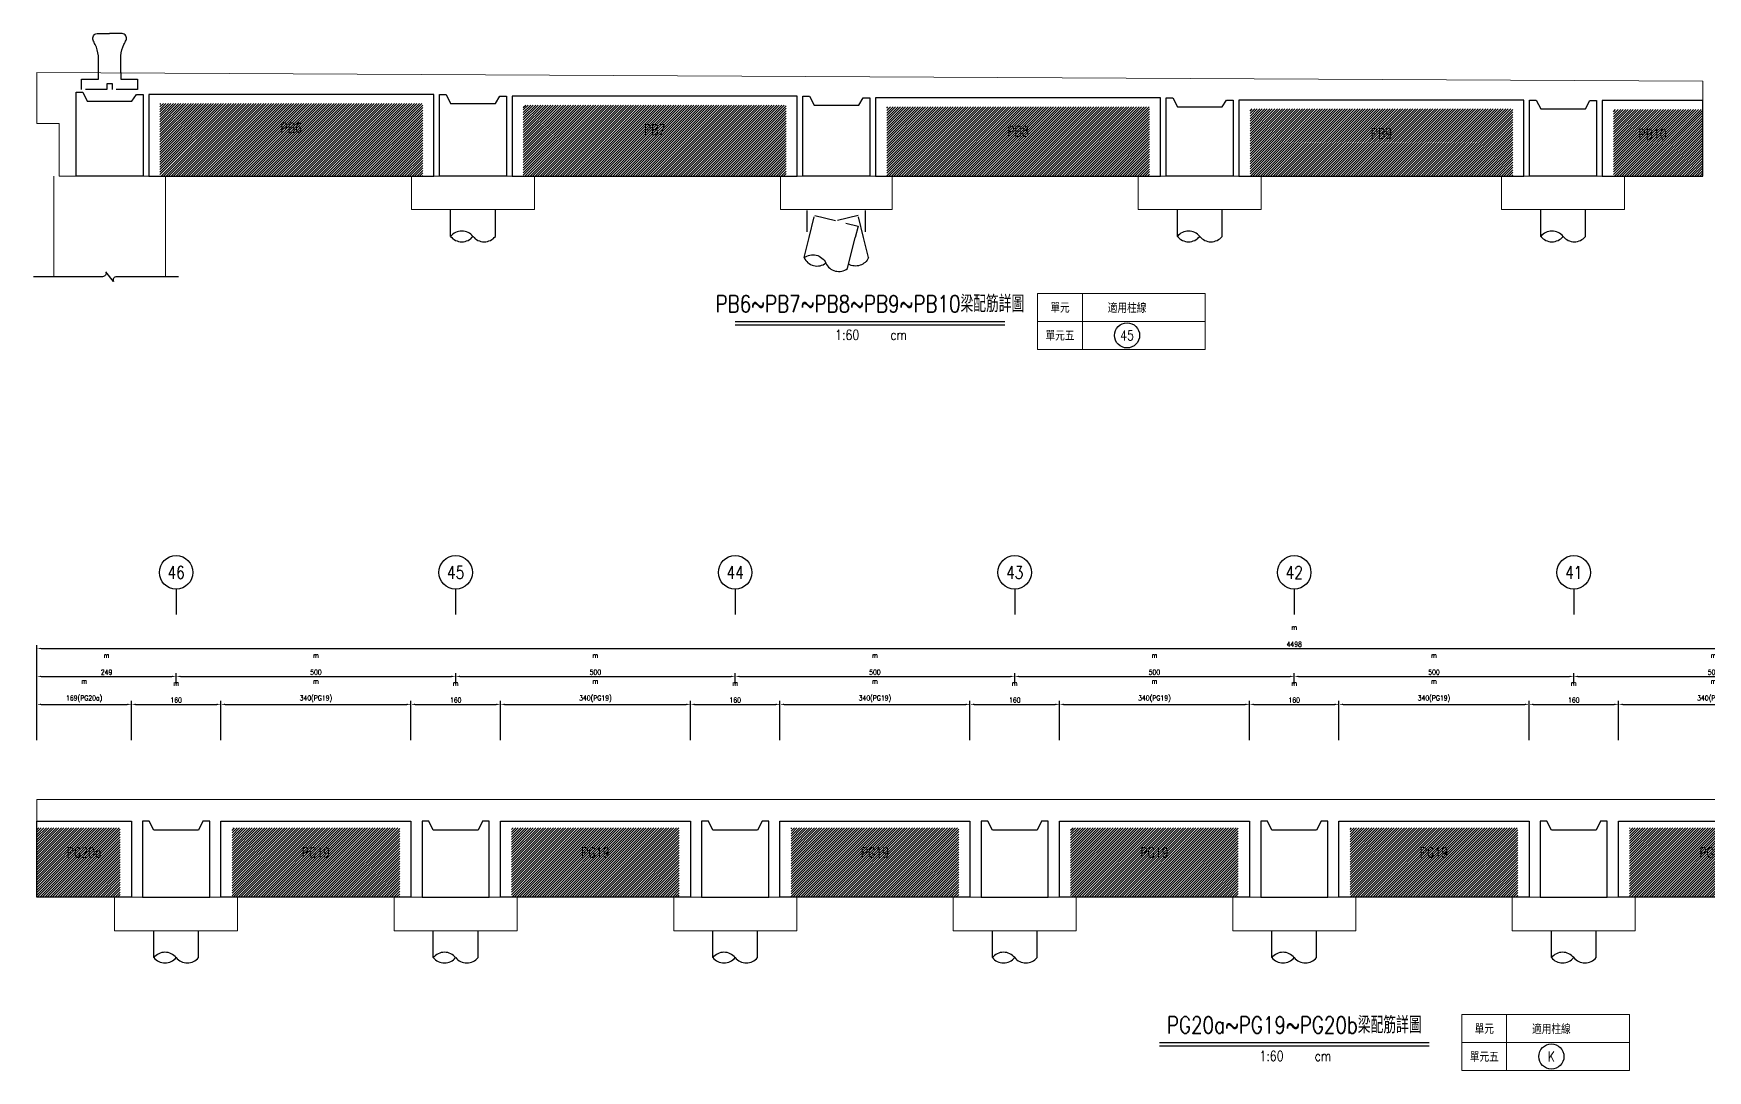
# Model space of a CAD drawing. Extents: x -4269 to 4964, y -19960 to 3841.
# Drawn here: x -272 to 2723, y -4230 to -2375 of the extents above; entities that cross this region are included whole.
import ezdxf
from ezdxf.enums import TextEntityAlignment as Align

# ---------------------------------------------------------------- set-up
doc = ezdxf.new("R2010")
doc.units = 0
doc.header["$LTSCALE"] = 3
doc.linetypes.add('DASHED', pattern=[19.05, 12.7, -6.35])
doc.layers.get('0').update_dxf_attribs({"linetype": 'CONTINUOUS'})
for name, color, linetype in [('HB_0', 7, 'CONTINUOUS'), ('HB_DIM', 1, 'CONTINUOUS'), ('HB_SYMBOLS', 7, 'CONTINUOUS'), ('HB_TXT_CTEXT', 2, 'CONTINUOUS')]:
    doc.layers.add(name, color=color, linetype=linetype)
doc.styles.get("Standard").update_dxf_attribs({"font": 'ROMANS.shx', "width": 0.8, "bigfont": 'LCHINA.shx'})
doc.dimstyles.new('30', dxfattribs={"dimscale": 3, "dimtxt": 3, "dimasz": 2.5, "dimexe": 2, "dimexo": 2, "dimgap": 1, "dimtad": 1, "dimdsep": 46, "dimtxsty": 'Standard', "dimcen": 0, "dimclrd": 256, "dimclre": 256, "dimclrt": 2, "dimadec": 0, "dimazin": 0, "dimtfac": 1, "dimtix": 1, "dimtmove": 2, "dimatfit": 3, "dimfxl": 0, "dimtolj": 1, "dimtzin": 0, "dimarcsym": 0})

# ---------------------------------------------------------------- blocks, each defined once
blk = doc.blocks.new('fender_bottom')
at = {"color": 1, "linetype": 'Continuous'}
blk.add_lwpolyline([(123.3, 0), (12.5, 0, 0.529473), (6.7, -8.6), (-6.7, 8.6, -0.532815), (-12.5, 0), (-136.2, 0)], format="xyb", dxfattribs=at)
blk = doc.blocks.new('fender_top_transverse')
at = {"layer": 'HB_0', "color": 1, "linetype": 'Continuous'}
for points in [[(-20, 30), (-20, 60, 0.07193), (-25.7, 80.5, -0.041495), (-29.5, 88.2, -0.488993), (-22.5, 100), (0, 100)], [(20, 30), (20, 60, -0.07193), (25.7, 80.5, 0.041495), (29.5, 88.2, 0.488993), (22.5, 100), (0, 100)]]:
    blk.add_lwpolyline(points, format="xyb", dxfattribs=at)
at = {"layer": 'HB_0', "color": 252, "linetype": 'DASHED'}
blk.add_lwpolyline([(20, 30), (20, 18), (50, 18), (50, 0), (5, 0), (5, 10), (-5, 10), (-5, 0), (-50, 0), (-50, 18), (-20, 18), (-20, 30)], dxfattribs=at)
blk = doc.blocks.new('pile_vertical_with_pilecap')
at = {"linetype": 'Continuous'}
for p, q in [((-40, -48.1), (-40, 0)), ((-40, -48.1), (-40, 0)), ((40, -48.1), (40, 0)), ((40, -48.1), (40, 0))]:
    blk.add_line(p, q, dxfattribs=at)
for centre, start, end in [((-20, -64.1), 38.718, 141.282), ((-20, -64.1), 38.718, 141.282), ((-20, -32), 218.718, 321.282), ((-20, -32), 218.718, 321.282), ((20, -32), 218.718, 321.282), ((20, -32), 218.718, 321.282)]:
    blk.add_arc(centre, 25.6, start, end, dxfattribs=at)
blk = doc.blocks.new('pile_racked_Transverse')
at = {"layer": 'HB_0', "color": 252, "linetype": 'DASHED'}
for p, q in [((-52.2, -40), (-52.2, 0)), ((52.2, -40), (52.2, 0))]:
    blk.add_line(p, q, dxfattribs=at)
at = {"layer": 'HB_0', "linetype": 'Continuous'}
for p, q in [((-57.7, -86), (-48.7, -50)), ((19.9, -105.4), (33.7, -50)), ((57.7, -86), (48.7, -50))]:
    blk.add_line(p, q, dxfattribs=at)
at = {"layer": 'HB_0', "color": 252, "linetype": 'DASHED'}
for points in [[(-48.7, -50), (-38.8, -10.3), (38.8, -29.7), (33.7, -50)], [(48.7, -50), (38.8, -10.3), (0, -20)]]:
    blk.add_lwpolyline(points, dxfattribs=at)
at = {"layer": 'HB_0', "linetype": 'Continuous'}
for points in [[(-57.7, -86, -0.48), (-18.9, -95.7, 0.48), (19.9, -105.4, 0.48)], [(-57.7, -86, 0.48), (-18.9, -95.7, 0.48)], [(57.7, -86, -0.439137), (21.8, -97.6, -0.439137)]]:
    blk.add_lwpolyline(points, format="xyb", dxfattribs=at)
blk = doc.blocks.new('title_beam')
at = {"color": 3, "linetype": 'Continuous'}
blk.add_line((-241.2, 0), (241.2, 0), dxfattribs=at)
at = {"color": 1, "linetype": 'Continuous'}
blk.add_line((-241.2, -6), (241.2, -6), dxfattribs=at)
at = {"color": 3, "linetype": 'Continuous', "width": 0.8}
blk.add_attdef('TITLE', text='', height=30, dxfattribs=at).set_placement((0, 33), align=Align.MIDDLE)
at = {"linetype": 'Continuous', "width": 0.8}
blk.add_attdef('SCALE', text='', height=18, dxfattribs=at).set_placement((-40.6, -24), align=Align.MIDDLE)
blk.add_attdef('CM', (36.5, -33), '', height=18, dxfattribs=at)
blk = doc.blocks.new('line_tag')
at = {"layer": 'HB_SYMBOLS', "color": 4, "linetype": 'Continuous'}
blk.add_circle((0, 0), 22.5, dxfattribs=at)
at = {"color": 4, "linetype": 'Continuous', "width": 0.8}
blk.add_attdef('A', text='', height=18, dxfattribs=at).set_placement((0, 0), align=Align.MIDDLE)
blk = doc.blocks.new('line_guide')
at = {"color": 4, "linetype": 'Continuous'}
blk.add_line((0, 0), (0, -45), dxfattribs=at)
blk.add_circle((0, 30), 30, dxfattribs=at)
at = {"color": 4, "linetype": 'Continuous', "width": 0.8}
blk.add_attdef('A', text='', height=22.5, dxfattribs=at).set_placement((0, 30), align=Align.MIDDLE)
blk = doc.blocks.new('*D133')
at = {"layer": 'HB_DIM', "linetype": 'Continuous', "lineweight": -2}
for p, q in [((-265.4, -3638.8), (-265.4, -3468.8)), ((4232.6, -3638.8), (4232.6, -3468.8)), ((-257.9, -3474.8), (4225.1, -3474.8))]:
    blk.add_line(p, q, dxfattribs=at)
at = {"layer": 'HB_DIM'}
for points in [[(-257.9, -3473.6), (-257.9, -3476.1), (-265.4, -3474.8)], [(4225.1, -3476.1), (4225.1, -3473.6), (4232.6, -3474.8)]]:
    blk.add_solid(points, dxfattribs=at)
at = {"layer": 'HB_DIM', "color": 2, "linetype": 'Continuous', "insert": (1983.6, -3452.3), "char_height": 9, "attachment_point": 5, "rotation": 0}
blk.add_mtext('\\A1;m^J\\P4498', dxfattribs=at)
blk = doc.blocks.new('*D134')
at = {"layer": 'HB_DIM', "linetype": 'Continuous', "lineweight": -2}
for p, q in [((-265.4, -3638.8), (-265.4, -3568.8)), ((-257.9, -3574.8), (-103.9, -3574.8)), ((-96.4, -3638.8), (-96.4, -3568.8))]:
    blk.add_line(p, q, dxfattribs=at)
at = {"layer": 'HB_DIM'}
for points in [[(-257.9, -3573.6), (-257.9, -3576.1), (-265.4, -3574.8)], [(-103.9, -3576.1), (-103.9, -3573.6), (-96.4, -3574.8)]]:
    blk.add_solid(points, dxfattribs=at)
at = {"layer": 'HB_DIM', "color": 2, "linetype": 'Continuous', "insert": (-180.9, -3549.9), "char_height": 9, "attachment_point": 5, "rotation": 0}
blk.add_mtext('\\A1;m^J\\P169(PG20a)', dxfattribs=at)
blk = doc.blocks.new('*D135')
at = {"layer": 'HB_DIM', "linetype": 'Continuous', "lineweight": -2}
for p, q in [((-96.4, -3638.8), (-96.4, -3568.8)), ((-88.9, -3574.8), (56.1, -3574.8)), ((63.6, -3638.8), (63.6, -3568.8))]:
    blk.add_line(p, q, dxfattribs=at)
at = {"layer": 'HB_DIM'}
for points in [[(-88.9, -3573.6), (-88.9, -3576.1), (-96.4, -3574.8)], [(56.1, -3576.1), (56.1, -3573.6), (63.6, -3574.8)]]:
    blk.add_solid(points, dxfattribs=at)
at = {"layer": 'HB_DIM', "color": 2, "linetype": 'Continuous', "insert": (-16.4, -3552.3), "char_height": 9, "attachment_point": 5, "rotation": 0}
blk.add_mtext('\\A1;m^J\\P160', dxfattribs=at)
blk = doc.blocks.new('*D136')
at = {"layer": 'HB_DIM', "linetype": 'Continuous', "lineweight": -2}
for p, q in [((63.6, -3638.8), (63.6, -3568.8)), ((71.1, -3574.8), (396.1, -3574.8)), ((403.6, -3638.8), (403.6, -3568.8))]:
    blk.add_line(p, q, dxfattribs=at)
at = {"layer": 'HB_DIM'}
for points in [[(71.1, -3573.6), (71.1, -3576.1), (63.6, -3574.8)], [(396.1, -3576.1), (396.1, -3573.6), (403.6, -3574.8)]]:
    blk.add_solid(points, dxfattribs=at)
at = {"layer": 'HB_DIM', "color": 2, "linetype": 'Continuous', "insert": (233.6, -3549.9), "char_height": 9, "attachment_point": 5, "rotation": 0}
blk.add_mtext('\\A1;m^J\\P340(PG19)', dxfattribs=at)
blk = doc.blocks.new('*D137')
at = {"layer": 'HB_DIM', "linetype": 'Continuous', "lineweight": -2}
for p, q in [((403.6, -3638.8), (403.6, -3568.8)), ((411.1, -3574.8), (556.1, -3574.8)), ((563.6, -3638.8), (563.6, -3568.8))]:
    blk.add_line(p, q, dxfattribs=at)
at = {"layer": 'HB_DIM'}
for points in [[(411.1, -3573.6), (411.1, -3576.1), (403.6, -3574.8)], [(556.1, -3576.1), (556.1, -3573.6), (563.6, -3574.8)]]:
    blk.add_solid(points, dxfattribs=at)
at = {"layer": 'HB_DIM', "color": 2, "linetype": 'Continuous', "insert": (483.6, -3552.3), "char_height": 9, "attachment_point": 5, "rotation": 0}
blk.add_mtext('\\A1;m^J\\P160', dxfattribs=at)
blk = doc.blocks.new('*D138')
at = {"layer": 'HB_DIM', "linetype": 'Continuous', "lineweight": -2}
for p, q in [((563.6, -3638.8), (563.6, -3568.8)), ((571.1, -3574.8), (896.1, -3574.8)), ((903.6, -3638.8), (903.6, -3568.8))]:
    blk.add_line(p, q, dxfattribs=at)
at = {"layer": 'HB_DIM'}
for points in [[(571.1, -3573.6), (571.1, -3576.1), (563.6, -3574.8)], [(896.1, -3576.1), (896.1, -3573.6), (903.6, -3574.8)]]:
    blk.add_solid(points, dxfattribs=at)
at = {"layer": 'HB_DIM', "color": 2, "linetype": 'Continuous', "insert": (733.6, -3549.9), "char_height": 9, "attachment_point": 5, "rotation": 0}
blk.add_mtext('\\A1;m^J\\P340(PG19)', dxfattribs=at)
blk = doc.blocks.new('*D139')
at = {"layer": 'HB_DIM', "linetype": 'Continuous', "lineweight": -2}
for p, q in [((903.6, -3638.8), (903.6, -3568.8)), ((911.1, -3574.8), (1056.1, -3574.8)), ((1063.6, -3638.8), (1063.6, -3568.8))]:
    blk.add_line(p, q, dxfattribs=at)
at = {"layer": 'HB_DIM'}
for points in [[(911.1, -3573.6), (911.1, -3576.1), (903.6, -3574.8)], [(1056.1, -3576.1), (1056.1, -3573.6), (1063.6, -3574.8)]]:
    blk.add_solid(points, dxfattribs=at)
at = {"layer": 'HB_DIM', "color": 2, "linetype": 'Continuous', "insert": (983.6, -3552.3), "char_height": 9, "attachment_point": 5, "rotation": 0}
blk.add_mtext('\\A1;m^J\\P160', dxfattribs=at)
blk = doc.blocks.new('*D140')
at = {"layer": 'HB_DIM', "linetype": 'Continuous', "lineweight": -2}
for p, q in [((1063.6, -3638.8), (1063.6, -3568.8)), ((1071.1, -3574.8), (1396.1, -3574.8)), ((1403.6, -3638.8), (1403.6, -3568.8))]:
    blk.add_line(p, q, dxfattribs=at)
at = {"layer": 'HB_DIM'}
for points in [[(1071.1, -3573.6), (1071.1, -3576.1), (1063.6, -3574.8)], [(1396.1, -3576.1), (1396.1, -3573.6), (1403.6, -3574.8)]]:
    blk.add_solid(points, dxfattribs=at)
at = {"layer": 'HB_DIM', "color": 2, "linetype": 'Continuous', "insert": (1233.6, -3549.9), "char_height": 9, "attachment_point": 5, "rotation": 0}
blk.add_mtext('\\A1;m^J\\P340(PG19)', dxfattribs=at)
blk = doc.blocks.new('*D141')
at = {"layer": 'HB_DIM', "linetype": 'Continuous', "lineweight": -2}
for p, q in [((1403.6, -3638.8), (1403.6, -3568.8)), ((1411.1, -3574.8), (1556.1, -3574.8)), ((1563.6, -3638.8), (1563.6, -3568.8))]:
    blk.add_line(p, q, dxfattribs=at)
at = {"layer": 'HB_DIM'}
for points in [[(1411.1, -3573.6), (1411.1, -3576.1), (1403.6, -3574.8)], [(1556.1, -3576.1), (1556.1, -3573.6), (1563.6, -3574.8)]]:
    blk.add_solid(points, dxfattribs=at)
at = {"layer": 'HB_DIM', "color": 2, "linetype": 'Continuous', "insert": (1483.6, -3552.3), "char_height": 9, "attachment_point": 5, "rotation": 0}
blk.add_mtext('\\A1;m^J\\P160', dxfattribs=at)
blk = doc.blocks.new('*D142')
at = {"layer": 'HB_DIM', "linetype": 'Continuous', "lineweight": -2}
for p, q in [((1563.6, -3638.8), (1563.6, -3568.8)), ((1571.1, -3574.8), (1896.1, -3574.8)), ((1903.6, -3638.8), (1903.6, -3568.8))]:
    blk.add_line(p, q, dxfattribs=at)
at = {"layer": 'HB_DIM'}
for points in [[(1571.1, -3573.6), (1571.1, -3576.1), (1563.6, -3574.8)], [(1896.1, -3576.1), (1896.1, -3573.6), (1903.6, -3574.8)]]:
    blk.add_solid(points, dxfattribs=at)
at = {"layer": 'HB_DIM', "color": 2, "linetype": 'Continuous', "insert": (1733.6, -3549.9), "char_height": 9, "attachment_point": 5, "rotation": 0}
blk.add_mtext('\\A1;m^J\\P340(PG19)', dxfattribs=at)
blk = doc.blocks.new('*D143')
at = {"layer": 'HB_DIM', "linetype": 'Continuous', "lineweight": -2}
for p, q in [((1903.6, -3638.8), (1903.6, -3568.8)), ((1911.1, -3574.8), (2056.1, -3574.8)), ((2063.6, -3638.8), (2063.6, -3568.8))]:
    blk.add_line(p, q, dxfattribs=at)
at = {"layer": 'HB_DIM'}
for points in [[(1911.1, -3573.6), (1911.1, -3576.1), (1903.6, -3574.8)], [(2056.1, -3576.1), (2056.1, -3573.6), (2063.6, -3574.8)]]:
    blk.add_solid(points, dxfattribs=at)
at = {"layer": 'HB_DIM', "color": 2, "linetype": 'Continuous', "insert": (1983.6, -3552.3), "char_height": 9, "attachment_point": 5, "rotation": 0}
blk.add_mtext('\\A1;m^J\\P160', dxfattribs=at)
blk = doc.blocks.new('*D144')
at = {"layer": 'HB_DIM', "linetype": 'Continuous', "lineweight": -2}
for p, q in [((2063.6, -3638.8), (2063.6, -3568.8)), ((2071.1, -3574.8), (2396.1, -3574.8)), ((2403.6, -3638.8), (2403.6, -3568.8))]:
    blk.add_line(p, q, dxfattribs=at)
at = {"layer": 'HB_DIM'}
for points in [[(2071.1, -3573.6), (2071.1, -3576.1), (2063.6, -3574.8)], [(2396.1, -3576.1), (2396.1, -3573.6), (2403.6, -3574.8)]]:
    blk.add_solid(points, dxfattribs=at)
at = {"layer": 'HB_DIM', "color": 2, "linetype": 'Continuous', "insert": (2233.6, -3549.9), "char_height": 9, "attachment_point": 5, "rotation": 0}
blk.add_mtext('\\A1;m^J\\P340(PG19)', dxfattribs=at)
blk = doc.blocks.new('*D145')
at = {"layer": 'HB_DIM', "linetype": 'Continuous', "lineweight": -2}
for p, q in [((2403.6, -3638.8), (2403.6, -3568.8)), ((2411.1, -3574.8), (2556.1, -3574.8)), ((2563.6, -3638.8), (2563.6, -3568.8))]:
    blk.add_line(p, q, dxfattribs=at)
at = {"layer": 'HB_DIM'}
for points in [[(2411.1, -3573.6), (2411.1, -3576.1), (2403.6, -3574.8)], [(2556.1, -3576.1), (2556.1, -3573.6), (2563.6, -3574.8)]]:
    blk.add_solid(points, dxfattribs=at)
at = {"layer": 'HB_DIM', "color": 2, "linetype": 'Continuous', "insert": (2483.6, -3552.3), "char_height": 9, "attachment_point": 5, "rotation": 0}
blk.add_mtext('\\A1;m^J\\P160', dxfattribs=at)
blk = doc.blocks.new('*D146')
at = {"layer": 'HB_DIM', "linetype": 'Continuous', "lineweight": -2}
for p, q in [((2563.6, -3638.8), (2563.6, -3568.8)), ((2571.1, -3574.8), (2896.1, -3574.8)), ((2903.6, -3638.8), (2903.6, -3568.8))]:
    blk.add_line(p, q, dxfattribs=at)
at = {"layer": 'HB_DIM'}
for points in [[(2571.1, -3573.6), (2571.1, -3576.1), (2563.6, -3574.8)], [(2896.1, -3576.1), (2896.1, -3573.6), (2903.6, -3574.8)]]:
    blk.add_solid(points, dxfattribs=at)
at = {"layer": 'HB_DIM', "color": 2, "linetype": 'Continuous', "insert": (2733.6, -3549.9), "char_height": 9, "attachment_point": 5, "rotation": 0}
blk.add_mtext('\\A1;m^J\\P340(PG19)', dxfattribs=at)
blk = doc.blocks.new('*D153')
at = {"layer": 'HB_DIM', "linetype": 'Continuous', "lineweight": -2}
for p, q in [((-265.4, -3638.8), (-265.4, -3518.8)), ((-257.9, -3524.8), (-23.9, -3524.8)), ((-16.4, -3538.8), (-16.4, -3518.8))]:
    blk.add_line(p, q, dxfattribs=at)
at = {"layer": 'HB_DIM'}
for points in [[(-257.9, -3523.6), (-257.9, -3526.1), (-265.4, -3524.8)], [(-23.9, -3526.1), (-23.9, -3523.6), (-16.4, -3524.8)]]:
    blk.add_solid(points, dxfattribs=at)
at = {"layer": 'HB_DIM', "color": 2, "linetype": 'Continuous', "insert": (-140.9, -3502.3), "char_height": 9, "attachment_point": 5, "rotation": 0}
blk.add_mtext('\\A1;m^J\\P249', dxfattribs=at)
blk = doc.blocks.new('*D154')
at = {"layer": 'HB_DIM', "linetype": 'Continuous', "lineweight": -2}
for p, q in [((-16.4, -3538.8), (-16.4, -3518.8)), ((-8.9, -3524.8), (476.1, -3524.8)), ((483.6, -3538.8), (483.6, -3518.8))]:
    blk.add_line(p, q, dxfattribs=at)
at = {"layer": 'HB_DIM'}
for points in [[(-8.9, -3523.6), (-8.9, -3526.1), (-16.4, -3524.8)], [(476.1, -3526.1), (476.1, -3523.6), (483.6, -3524.8)]]:
    blk.add_solid(points, dxfattribs=at)
at = {"layer": 'HB_DIM', "color": 2, "linetype": 'Continuous', "insert": (233.6, -3502.3), "char_height": 9, "attachment_point": 5, "rotation": 0}
blk.add_mtext('\\A1;m^J\\P500', dxfattribs=at)
blk = doc.blocks.new('*D155')
at = {"layer": 'HB_DIM', "linetype": 'Continuous', "lineweight": -2}
for p, q in [((483.6, -3538.8), (483.6, -3518.8)), ((491.1, -3524.8), (976.1, -3524.8)), ((983.6, -3538.8), (983.6, -3518.8))]:
    blk.add_line(p, q, dxfattribs=at)
at = {"layer": 'HB_DIM'}
for points in [[(491.1, -3523.6), (491.1, -3526.1), (483.6, -3524.8)], [(976.1, -3526.1), (976.1, -3523.6), (983.6, -3524.8)]]:
    blk.add_solid(points, dxfattribs=at)
at = {"layer": 'HB_DIM', "color": 2, "linetype": 'Continuous', "insert": (733.6, -3502.3), "char_height": 9, "attachment_point": 5, "rotation": 0}
blk.add_mtext('\\A1;m^J\\P500', dxfattribs=at)
blk = doc.blocks.new('*D156')
at = {"layer": 'HB_DIM', "linetype": 'Continuous', "lineweight": -2}
for p, q in [((983.6, -3538.8), (983.6, -3518.8)), ((991.1, -3524.8), (1476.1, -3524.8)), ((1483.6, -3538.8), (1483.6, -3518.8))]:
    blk.add_line(p, q, dxfattribs=at)
at = {"layer": 'HB_DIM'}
for points in [[(991.1, -3523.6), (991.1, -3526.1), (983.6, -3524.8)], [(1476.1, -3526.1), (1476.1, -3523.6), (1483.6, -3524.8)]]:
    blk.add_solid(points, dxfattribs=at)
at = {"layer": 'HB_DIM', "color": 2, "linetype": 'Continuous', "insert": (1233.6, -3502.3), "char_height": 9, "attachment_point": 5, "rotation": 0}
blk.add_mtext('\\A1;m^J\\P500', dxfattribs=at)
blk = doc.blocks.new('*D157')
at = {"layer": 'HB_DIM', "linetype": 'Continuous', "lineweight": -2}
for p, q in [((1483.6, -3538.8), (1483.6, -3518.8)), ((1491.1, -3524.8), (1976.1, -3524.8)), ((1983.6, -3538.8), (1983.6, -3518.8))]:
    blk.add_line(p, q, dxfattribs=at)
at = {"layer": 'HB_DIM'}
for points in [[(1491.1, -3523.6), (1491.1, -3526.1), (1483.6, -3524.8)], [(1976.1, -3526.1), (1976.1, -3523.6), (1983.6, -3524.8)]]:
    blk.add_solid(points, dxfattribs=at)
at = {"layer": 'HB_DIM', "color": 2, "linetype": 'Continuous', "insert": (1733.6, -3502.3), "char_height": 9, "attachment_point": 5, "rotation": 0}
blk.add_mtext('\\A1;m^J\\P500', dxfattribs=at)
blk = doc.blocks.new('*D158')
at = {"layer": 'HB_DIM', "linetype": 'Continuous', "lineweight": -2}
for p, q in [((1983.6, -3538.8), (1983.6, -3518.8)), ((1991.1, -3524.8), (2476.1, -3524.8)), ((2483.6, -3538.8), (2483.6, -3518.8))]:
    blk.add_line(p, q, dxfattribs=at)
at = {"layer": 'HB_DIM'}
for points in [[(1991.1, -3523.6), (1991.1, -3526.1), (1983.6, -3524.8)], [(2476.1, -3526.1), (2476.1, -3523.6), (2483.6, -3524.8)]]:
    blk.add_solid(points, dxfattribs=at)
at = {"layer": 'HB_DIM', "color": 2, "linetype": 'Continuous', "insert": (2233.6, -3502.3), "char_height": 9, "attachment_point": 5, "rotation": 0}
blk.add_mtext('\\A1;m^J\\P500', dxfattribs=at)
blk = doc.blocks.new('*D159')
at = {"layer": 'HB_DIM', "linetype": 'Continuous', "lineweight": -2}
for p, q in [((2483.6, -3538.8), (2483.6, -3518.8)), ((2491.1, -3524.8), (2976.1, -3524.8)), ((2983.6, -3538.8), (2983.6, -3518.8))]:
    blk.add_line(p, q, dxfattribs=at)
at = {"layer": 'HB_DIM'}
for points in [[(2491.1, -3523.6), (2491.1, -3526.1), (2483.6, -3524.8)], [(2976.1, -3526.1), (2976.1, -3523.6), (2983.6, -3524.8)]]:
    blk.add_solid(points, dxfattribs=at)
at = {"layer": 'HB_DIM', "color": 2, "linetype": 'Continuous', "insert": (2733.6, -3502.3), "char_height": 9, "attachment_point": 5, "rotation": 0}
blk.add_mtext('\\A1;m^J\\P500', dxfattribs=at)

msp = doc.modelspace()

# ---------------------------------------------------------------- hatches: boundary and pattern name
at = {"layer": 'HB_0', "linetype": 'Continuous'}
h = msp.add_hatch(dxfattribs=at)
h.set_pattern_fill('ANSI31', color=256, style=0)
h.paths.add_polyline_path([(-45.427, -2499.802), (424.573, -2499.802), (424.573, -2629.802), (-45.427, -2629.802)], flags=17)
h = msp.add_hatch(dxfattribs=at)
h.set_pattern_fill('ANSI31', color=256, style=0)
h.paths.add_polyline_path([(604.573, -2502.802), (1074.573, -2502.802), (1074.573, -2629.802), (604.573, -2629.802)], flags=17)
h = msp.add_hatch(dxfattribs=at)
h.set_pattern_fill('ANSI31', color=256, style=0)
h.paths.add_polyline_path([(1254.573, -2505.802), (1724.573, -2505.802), (1724.573, -2629.802), (1254.573, -2629.802)], flags=17)
h = msp.add_hatch(dxfattribs=at)
h.set_pattern_fill('ANSI31', color=256, style=0)
h.paths.add_polyline_path([(1904.573, -2509.802), (2374.573, -2509.802), (2374.573, -2629.802), (1904.573, -2629.802)], flags=17)
h = msp.add_hatch(dxfattribs=at)
h.set_pattern_fill('ANSI31', color=256, style=0)
h.paths.add_polyline_path([(2554.573, -2510.802), (2714.573, -2510.802), (2714.573, -2629.802), (2554.573, -2629.802)], flags=17)
h = msp.add_hatch(dxfattribs=at)
h.set_pattern_fill('ANSI31', color=256, style=0)
h.paths.add_polyline_path([(-265.427, -3795.802), (-116.427, -3795.802), (-116.427, -3919.802), (-265.427, -3919.802)], flags=17)
h = msp.add_hatch(dxfattribs=at)
h.set_pattern_fill('ANSI31', color=256, style=0)
h.paths.add_polyline_path([(83.573, -3795.802), (383.573, -3795.802), (383.573, -3919.802), (83.573, -3919.802)], flags=17)
h = msp.add_hatch(dxfattribs=at)
h.set_pattern_fill('ANSI31', color=256, style=0)
h.paths.add_polyline_path([(583.573, -3795.802), (883.573, -3795.802), (883.573, -3919.802), (583.573, -3919.802)], flags=17)
h = msp.add_hatch(dxfattribs=at)
h.set_pattern_fill('ANSI31', color=256, style=0)
h.paths.add_polyline_path([(1083.573, -3795.802), (1383.573, -3795.802), (1383.573, -3919.802), (1083.573, -3919.802)], flags=17)
h = msp.add_hatch(dxfattribs=at)
h.set_pattern_fill('ANSI31', color=256, style=0)
h.paths.add_polyline_path([(1583.573, -3795.802), (1883.573, -3795.802), (1883.573, -3919.802), (1583.573, -3919.802)], flags=17)
h = msp.add_hatch(dxfattribs=at)
h.set_pattern_fill('ANSI31', color=256, style=0)
h.paths.add_polyline_path([(2083.573, -3795.802), (2383.573, -3795.802), (2383.573, -3919.802), (2083.573, -3919.802)], flags=17)
h = msp.add_hatch(dxfattribs=at)
h.set_pattern_fill('ANSI31', color=256, style=0)
h.paths.add_polyline_path([(2583.573, -3795.802), (2883.573, -3795.802), (2883.573, -3919.802), (2583.573, -3919.802)], flags=17)

# ---------------------------------------------------------------- linework, layer by layer
at = {"layer": 'HB_0', "lineweight": 5}
for p, q in [((-235.427, -2629.802, -272.5), (-235.427, -2809.802, -272.5)), ((-35.427, -2629.802, -272.5), (-35.427, -2809.802, -272.5))]:
    msp.add_line(p, q, dxfattribs=at)
for points in [[(-225.427, -2629.802), (-225.427, -2535.802), (-265.427, -2535.802), (-265.427, -2444.802), (2714.573, -2459.802), (2714.573, -2629.802), (-225.427, -2629.802)], [(-265.427, -3919.802), (-265.427, -3744.802), (4232.573, -3744.802), (4232.573, -3919.802), (-265.427, -3919.802)]]:
    msp.add_lwpolyline(points, dxfattribs=at)
at = {"layer": 'HB_0', "color": 1, "linetype": 'Continuous'}
for points in [[(-195.427, -2629.802), (-195.427, -2479.802), (-183.427, -2479.802), (-175.427, -2495.802), (-95.427, -2495.802), (-87.427, -2483.802), (-75.427, -2483.802), (-75.427, -2629.802), (-195.427, -2629.802)], [(-65.427, -2629.802), (-45.427, -2629.802), (424.573, -2629.802), (444.573, -2629.802), (444.573, -2483.802), (424.573, -2483.802), (-45.427, -2483.802), (-65.427, -2483.802), (-65.427, -2629.802)], [(454.573, -2629.802), (454.573, -2483.802), (466.573, -2483.802), (474.573, -2499.802), (554.573, -2499.802), (562.573, -2486.802), (574.573, -2486.802), (574.573, -2629.802), (454.573, -2629.802)], [(584.573, -2629.802), (604.573, -2629.802), (1074.573, -2629.802), (1094.573, -2629.802), (1094.573, -2486.802), (1074.573, -2486.802), (604.573, -2486.802), (584.573, -2486.802), (584.573, -2629.802)], [(1104.573, -2629.802), (1104.573, -2486.802), (1116.573, -2486.802), (1124.573, -2502.802), (1204.573, -2502.802), (1212.573, -2489.802), (1224.573, -2489.802), (1224.573, -2629.802), (1104.573, -2629.802)], [(1234.573, -2629.802), (1254.573, -2629.802), (1724.573, -2629.802), (1744.573, -2629.802), (1744.573, -2489.802), (1724.573, -2489.802), (1254.573, -2489.802), (1234.573, -2489.802), (1234.573, -2629.802)], [(1754.573, -2629.802), (1754.573, -2489.802), (1766.573, -2489.802), (1774.573, -2505.802), (1854.573, -2505.802), (1862.573, -2493.802), (1874.573, -2493.802), (1874.573, -2629.802), (1754.573, -2629.802)], [(1884.573, -2629.802), (1904.573, -2629.802), (2374.573, -2629.802), (2394.573, -2629.802), (2394.573, -2493.802), (2374.573, -2493.802), (1904.573, -2493.802), (1884.573, -2493.802), (1884.573, -2629.802)], [(2404.573, -2629.802), (2404.573, -2493.802), (2416.573, -2493.802), (2424.573, -2509.802), (2504.573, -2509.802), (2512.573, -2494.802), (2524.573, -2494.802), (2524.573, -2629.802), (2404.573, -2629.802)], [(2534.573, -2629.802), (2554.573, -2629.802), (2714.573, -2629.802), (2714.573, -2494.802), (2554.573, -2494.802), (2534.573, -2494.802), (2534.573, -2629.802)], [(-265.427, -3783.802), (-116.427, -3783.802), (-96.427, -3783.802), (-96.427, -3919.802), (-116.427, -3919.802), (-265.427, -3919.802), (-265.427, -3783.802)], [(43.573, -3919.802), (43.573, -3783.802), (31.573, -3783.802), (23.573, -3799.802), (-56.427, -3799.802), (-64.427, -3783.802), (-76.427, -3783.802), (-76.427, -3919.802), (43.573, -3919.802)], [(63.573, -3783.802), (83.573, -3783.802), (383.573, -3783.802), (403.573, -3783.802), (403.573, -3919.802), (383.573, -3919.802), (83.573, -3919.802), (63.573, -3919.802), (63.573, -3783.802)], [(543.573, -3919.802), (543.573, -3783.802), (531.573, -3783.802), (523.573, -3799.802), (443.573, -3799.802), (435.573, -3783.802), (423.573, -3783.802), (423.573, -3919.802), (543.573, -3919.802)], [(563.573, -3783.802), (583.573, -3783.802), (883.573, -3783.802), (903.573, -3783.802), (903.573, -3919.802), (883.573, -3919.802), (583.573, -3919.802), (563.573, -3919.802), (563.573, -3783.802)], [(1043.573, -3919.802), (1043.573, -3783.802), (1031.573, -3783.802), (1023.573, -3799.802), (943.573, -3799.802), (935.573, -3783.802), (923.573, -3783.802), (923.573, -3919.802), (1043.573, -3919.802)], [(1063.573, -3783.802), (1083.573, -3783.802), (1383.573, -3783.802), (1403.573, -3783.802), (1403.573, -3919.802), (1383.573, -3919.802), (1083.573, -3919.802), (1063.573, -3919.802), (1063.573, -3783.802)], [(1543.573, -3919.802), (1543.573, -3783.802), (1531.573, -3783.802), (1523.573, -3799.802), (1443.573, -3799.802), (1435.573, -3783.802), (1423.573, -3783.802), (1423.573, -3919.802), (1543.573, -3919.802)], [(1563.573, -3783.802), (1583.573, -3783.802), (1883.573, -3783.802), (1903.573, -3783.802), (1903.573, -3919.802), (1883.573, -3919.802), (1583.573, -3919.802), (1563.573, -3919.802), (1563.573, -3783.802)], [(2043.573, -3919.802), (2043.573, -3783.802), (2031.573, -3783.802), (2023.573, -3799.802), (1943.573, -3799.802), (1935.573, -3783.802), (1923.573, -3783.802), (1923.573, -3919.802), (2043.573, -3919.802)], [(2063.573, -3783.802), (2083.573, -3783.802), (2383.573, -3783.802), (2403.573, -3783.802), (2403.573, -3919.802), (2383.573, -3919.802), (2083.573, -3919.802), (2063.573, -3919.802), (2063.573, -3783.802)], [(2543.573, -3919.802), (2543.573, -3783.802), (2531.573, -3783.802), (2523.573, -3799.802), (2443.573, -3799.802), (2435.573, -3783.802), (2423.573, -3783.802), (2423.573, -3919.802), (2543.573, -3919.802)], [(2563.573, -3783.802), (2583.573, -3783.802), (2883.573, -3783.802), (2903.573, -3783.802), (2903.573, -3919.802), (2883.573, -3919.802), (2583.573, -3919.802), (2563.573, -3919.802), (2563.573, -3783.802)]]:
    msp.add_lwpolyline(points, dxfattribs=at)
at = {"layer": 'HB_0', "lineweight": 5}
for points in [[(404.573, -2689.802, -250), (624.573, -2689.802, -250), (624.573, -2629.802, -250), (404.573, -2629.802, -250), (404.573, -2689.802, -250)], [(1064.573, -2689.802, -250), (1264.573, -2689.802, -250), (1264.573, -2629.802, -250), (1064.573, -2629.802, -250), (1064.573, -2689.802, -250)], [(1704.573, -2689.802, -250), (1924.573, -2689.802, -250), (1924.573, -2629.802, -250), (1704.573, -2629.802, -250), (1704.573, -2689.802, -250)], [(2354.573, -2689.802, -250), (2574.573, -2689.802, -250), (2574.573, -2629.802, -250), (2354.573, -2629.802, -250), (2354.573, -2689.802, -250)], [(-126.427, -3979.802, -325), (93.573, -3979.802, -325), (93.573, -3919.802, -325), (-126.427, -3919.802, -325), (-126.427, -3979.802, -325)], [(373.573, -3979.802, -325), (593.573, -3979.802, -325), (593.573, -3919.802, -325), (373.573, -3919.802, -325), (373.573, -3979.802, -325)], [(873.573, -3979.802, -325), (1093.573, -3979.802, -325), (1093.573, -3919.802, -325), (873.573, -3919.802, -325), (873.573, -3979.802, -325)], [(1373.573, -3979.802, -325), (1593.573, -3979.802, -325), (1593.573, -3919.802, -325), (1373.573, -3919.802, -325), (1373.573, -3979.802, -325)], [(1873.573, -3979.802, -325), (2093.573, -3979.802, -325), (2093.573, -3919.802, -325), (1873.573, -3919.802, -325), (1873.573, -3979.802, -325)], [(2373.573, -3979.802, -325), (2593.573, -3979.802, -325), (2593.573, -3919.802, -325), (2373.573, -3919.802, -325), (2373.573, -3979.802, -325)]]:
    msp.add_polyline3d(points, dxfattribs=at)
at = {"layer": 'HB_TXT_CTEXT', "color": 4, "lineweight": 5, "true_color": 0x00ffff}
for p, q in [((1604.573, -2839.802), (1604.573, -2939.802)), ((1524.573, -2889.802), (1824.573, -2889.802)), ((2363.573, -4129.802), (2363.573, -4229.802)), ((2283.573, -4179.802), (2583.573, -4179.802))]:
    msp.add_line(p, q, dxfattribs=at)
for points in [[(1524.573, -2839.802), (1524.573, -2939.802), (1824.573, -2939.802), (1824.573, -2839.802), (1524.573, -2839.802)], [(2283.573, -4129.802), (2283.573, -4229.802), (2583.573, -4229.802), (2583.573, -4129.802), (2283.573, -4129.802)]]:
    msp.add_lwpolyline(points, dxfattribs=at)

# ---------------------------------------------------------------- block references
at = {"layer": 'HB_0', "linetype": 'Continuous'}
for name, p in [('fender_top_transverse', (-135.427, -2474.802, -272.5)), ('pile_vertical_with_pilecap', (514.573, -2689.802, -250)), ('pile_racked_Transverse', (1164.573, -2689.802, -250)), ('pile_vertical_with_pilecap', (1814.573, -2689.802, -250)), ('pile_vertical_with_pilecap', (2464.573, -2689.802, -250)), ('fender_bottom', (-135.427, -2809.802, -272.5)), ('pile_vertical_with_pilecap', (-16.427, -3979.802, -325)), ('pile_vertical_with_pilecap', (483.573, -3979.802, -325)), ('pile_vertical_with_pilecap', (983.573, -3979.802, -325)), ('pile_vertical_with_pilecap', (1483.573, -3979.802, -325)), ('pile_vertical_with_pilecap', (1983.573, -3979.802, -325)), ('pile_vertical_with_pilecap', (2483.573, -3979.802, -325))]:
    msp.add_blockref(name, p, dxfattribs=at)
for p, values in [((-16.427, -3368.802), {'A': '46'}), ((483.573, -3368.802), {'A': '45'}), ((983.573, -3368.802), {'A': '44'}), ((1483.573, -3368.802), {'A': '43'}), ((1983.573, -3368.802), {'A': '42'}), ((2483.573, -3368.802), {'A': '41'})]:
    msp.add_blockref('line_guide', p, dxfattribs=at).add_auto_attribs(values)
at = {"layer": 'HB_TXT_CTEXT', "linetype": 'Continuous'}
for name, p, values in [('title_beam', (1224.573, -2889.802), {'TITLE': 'PB6~PB7~PB8~PB9~PB10梁配筋詳圖', 'SCALE': '1:60', 'CM': 'cm'}), ('line_tag', (1684.573, -2914.802), {'A': '45'}), ('title_beam', (1983.573, -4179.802), {'TITLE': 'PG20a~PG19~PG20b梁配筋詳圖', 'SCALE': '1:60', 'CM': 'cm'}), ('line_tag', (2443.573, -4204.802), {'A': 'K'})]:
    msp.add_blockref(name, p, dxfattribs=at).add_auto_attribs(values)

# ---------------------------------------------------------------- texts
at = {"layer": 'HB_TXT_CTEXT', "linetype": 'Continuous', "width": 0.8}
for s, p in [('PB6', (189.573, -2543.802)), ('PB7', (839.573, -2546.802)), ('PB8', (1489.573, -2549.802)), ('PB9', (2139.573, -2553.802)), ('PB10', (2624.573, -2554.802)), ('單元', (1564.573, -2864.802)), ('適用柱線', (1684.573, -2864.802)), ('單元五', (1564.573, -2914.802)), ('PG20a', (-180.927, -3839.802)), ('PG19', (233.573, -3839.802)), ('PG19', (733.573, -3839.802)), ('PG19', (1233.573, -3839.802)), ('PG19', (1733.573, -3839.802)), ('PG19', (2233.573, -3839.802)), ('PG19', (2733.573, -3839.802)), ('單元', (2323.573, -4154.802)), ('適用柱線', (2443.573, -4154.802)), ('單元五', (2323.573, -4204.802))]:
    msp.add_text(s, height=18, dxfattribs=at).set_placement(p, align=Align.MIDDLE)

# ---------------------------------------------------------------- dimensions: what is measured, and where the dimension line sits
at = {"layer": 'HB_DIM', "linetype": 'Continuous'}
for base, p1, p2, picture, middle in [((4232.573, -3474.802), (-265.427, -3644.802), (4232.573, -3644.802), '*D133', (1983.573, -3452.302)), ((-16.427, -3524.802), (-265.427, -3644.802), (-16.427, -3544.802, 1831), '*D153', (-140.927, -3502.302)), ((483.573, -3524.802), (-16.427, -3544.802, 1831), (483.573, -3544.802, 1331), '*D154', (233.573, -3502.302)), ((983.573, -3524.802), (483.573, -3544.802, 1331), (983.573, -3544.802, 831), '*D155', (733.573, -3502.302)), ((1483.573, -3524.802), (983.573, -3544.802, 831), (1483.573, -3544.802, 331), '*D156', (1233.573, -3502.302)), ((1983.573, -3524.802), (1483.573, -3544.802, 331), (1983.573, -3544.802, -169), '*D157', (1733.573, -3502.302)), ((2483.573, -3524.802), (1983.573, -3544.802, -169), (2483.573, -3544.802, -669), '*D158', (2233.573, -3502.302)), ((2983.573, -3524.802), (2483.573, -3544.802, -669), (2983.573, -3544.802, -1169), '*D159', (2733.573, -3502.302)), ((63.573, -3574.802), (-96.427, -3644.802), (63.573, -3644.802), '*D135', (-16.427, -3552.302)), ((563.573, -3574.802), (403.573, -3644.802), (563.573, -3644.802), '*D137', (483.573, -3552.302)), ((1063.573, -3574.802), (903.573, -3644.802), (1063.573, -3644.802), '*D139', (983.573, -3552.302)), ((1563.573, -3574.802), (1403.573, -3644.802), (1563.573, -3644.802), '*D141', (1483.573, -3552.302)), ((2063.573, -3574.802), (1903.573, -3644.802), (2063.573, -3644.802), '*D143', (1983.573, -3552.302)), ((2563.573, -3574.802), (2403.573, -3644.802), (2563.573, -3644.802), '*D145', (2483.573, -3552.302))]:
    dim = msp.add_linear_dim(base=base, p1=p1, p2=p2, angle=0, dimstyle='30', override={"dimpost": 'm^J\\P<>'}, dxfattribs=at)
    dim.commit()
    dim.dimension.update_dxf_attribs({"geometry": picture, "text_midpoint": middle})
for base, p1, p2, text, picture, middle in [((-96.427, -3574.802), (-265.427, -3644.802), (-96.427, -3644.802), '<>(PG20a)', '*D134', (-180.927, -3549.944)), ((403.573, -3574.802), (63.573, -3644.802), (403.573, -3644.802), '<>(PG19)', '*D136', (233.573, -3549.944)), ((903.573, -3574.802), (563.573, -3644.802), (903.573, -3644.802), '<>(PG19)', '*D138', (733.573, -3549.944)), ((1403.573, -3574.802), (1063.573, -3644.802), (1403.573, -3644.802), '<>(PG19)', '*D140', (1233.573, -3549.944)), ((1903.573, -3574.802), (1563.573, -3644.802), (1903.573, -3644.802), '<>(PG19)', '*D142', (1733.573, -3549.944)), ((2403.573, -3574.802), (2063.573, -3644.802), (2403.573, -3644.802), '<>(PG19)', '*D144', (2233.573, -3549.944)), ((2903.573, -3574.802), (2563.573, -3644.802), (2903.573, -3644.802), '<>(PG19)', '*D146', (2733.573, -3549.944))]:
    dim = msp.add_linear_dim(base=base, p1=p1, p2=p2, angle=0, text=text, dimstyle='30', override={"dimpost": 'm^J\\P<>'}, dxfattribs=at)
    dim.commit()
    dim.dimension.update_dxf_attribs({"geometry": picture, "text_midpoint": middle})

doc.saveas('drawing.dxf')
